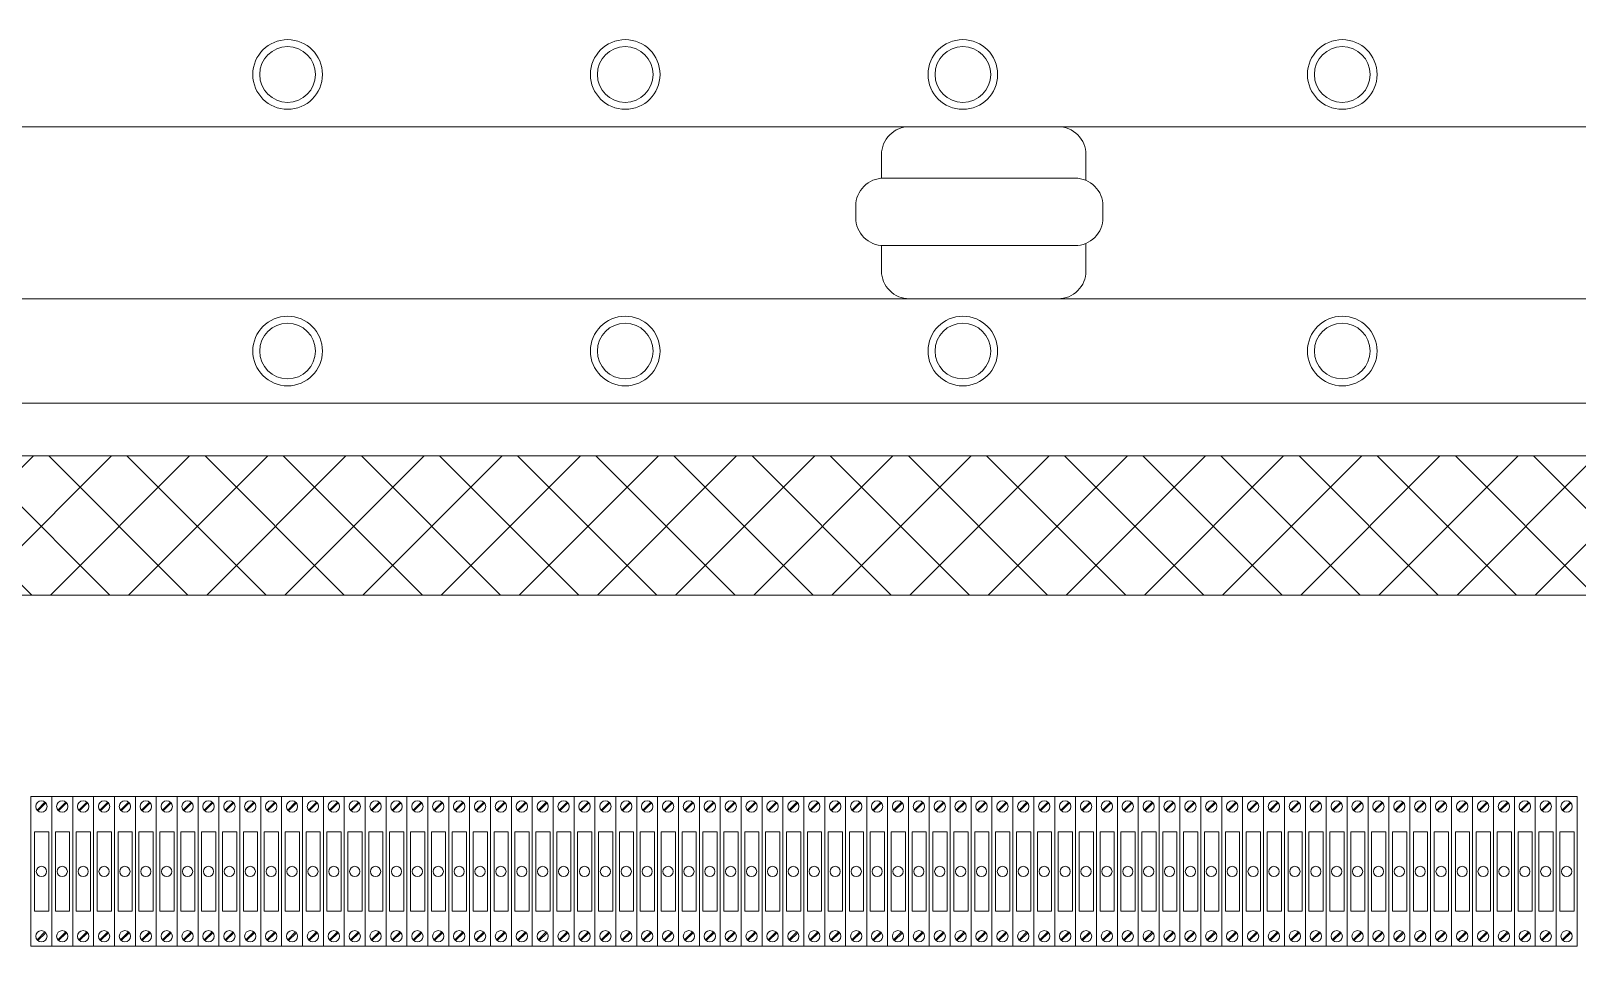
# Model space of a CAD drawing. Header units: millimetres. Extents: x 32626 to 72822, y 60047 to 123188.
# Drawn here: x 38928 to 39194.5, y 68913.6 to 69075.4 of the extents above; entities that cross this region are included whole.
import ezdxf

# ---------------------------------------------------------------- set-up
doc = ezdxf.new("R2010")
doc.units = ezdxf.units.MM
doc.header["$LTSCALE"] = 10
doc.layers.add('1轮廓实线层', color=7, linetype='Continuous', lineweight=18)

msp = doc.modelspace()

# ---------------------------------------------------------------- hatches: boundary and pattern name
at = {"layer": '1轮廓实线层'}
h = msp.add_hatch(dxfattribs=at)
h.set_pattern_fill('ANSI37', color=256, scale=3, style=0)
h.set_pattern_definition([(45, (7301.284, 2082.644), (-6.7351921, 6.7351921), []), (135, (7301.284, 2082.644), (-6.7351921, -6.7351921), [])])
h.paths.add_polyline_path([(39458.37, 68756.33), (39458.37, 69002.19), (38724.3, 69002.19), (38724.3, 68756.33)])
h.paths.add_polyline_path([(39434.37, 68780.33), (39434.37, 68867.26), (38748.3, 68867.26), (38748.3, 68780.33)], flags=16)
h.paths.add_polyline_path([(39434.37, 68891.26), (39434.37, 68978.19), (38748.3, 68978.19), (38748.3, 68891.26)], flags=16)

# ---------------------------------------------------------------- linework, layer by layer
for p, q in [((39159.99, 69029.26), (39507.45, 69029.26)), ((38694.14, 69011.26), (39488.54, 69011.26)), ((38724.3, 69002.19), (39458.37, 69002.19)), ((38748.3, 68978.19), (39434.37, 68978.19))]:
    msp.add_line(p, q, dxfattribs=at)
at = {"layer": '1轮廓实线层', "lineweight": 13}
for p, q in [((38928.01, 68943.5), (38931.61, 68943.5)), ((38928.01, 68917.7), (38928.01, 68943.5)), ((38929.06, 68941.16), (38930.43, 68942.54)), ((38929.18, 68941.04), (38930.56, 68942.42)), ((38931.61, 68943.5), (38931.61, 68917.7)), ((38931.61, 68943.5), (38935.21, 68943.5)), ((38931.61, 68917.7), (38931.61, 68943.5)), ((38932.66, 68941.16), (38934.04, 68942.54)), ((38932.78, 68941.04), (38934.16, 68942.42)), ((38935.21, 68943.5), (38935.21, 68917.7)), ((38935.21, 68943.5), (38938.81, 68943.5)), ((38935.21, 68917.7), (38935.21, 68943.5)), ((38936.26, 68941.16), (38937.64, 68942.54)), ((38936.38, 68941.04), (38937.76, 68942.42)), ((38938.81, 68943.5), (38938.81, 68917.7)), ((38938.81, 68943.5), (38942.41, 68943.5)), ((38938.81, 68917.7), (38938.81, 68943.5)), ((38939.86, 68941.16), (38941.24, 68942.54)), ((38939.98, 68941.04), (38941.36, 68942.42)), ((38942.41, 68943.5), (38942.41, 68917.7)), ((38942.41, 68943.5), (38946.01, 68943.5)), ((38942.41, 68917.7), (38942.41, 68943.5)), ((38943.46, 68941.16), (38944.84, 68942.54)), ((38943.58, 68941.04), (38944.96, 68942.42)), ((38946.01, 68943.5), (38946.01, 68917.7)), ((38946.01, 68943.5), (38949.61, 68943.5)), ((38946.01, 68917.7), (38946.01, 68943.5)), ((38947.06, 68941.16), (38948.44, 68942.54)), ((38947.18, 68941.04), (38948.56, 68942.42)), ((38949.61, 68943.5), (38949.61, 68917.7)), ((38949.61, 68943.5), (38953.21, 68943.5)), ((38949.61, 68917.7), (38949.61, 68943.5)), ((38950.66, 68941.16), (38952.04, 68942.54)), ((38950.78, 68941.04), (38952.16, 68942.42)), ((38953.21, 68943.5), (38953.21, 68917.7)), ((38953.21, 68943.5), (38956.81, 68943.5)), ((38953.21, 68917.7), (38953.21, 68943.5)), ((38954.26, 68941.16), (38955.64, 68942.54)), ((38954.38, 68941.04), (38955.76, 68942.42)), ((38956.81, 68943.5), (38956.81, 68917.7)), ((38956.81, 68943.5), (38960.41, 68943.5)), ((38956.81, 68917.7), (38956.81, 68943.5)), ((38957.86, 68941.16), (38959.24, 68942.54)), ((38957.98, 68941.04), (38959.36, 68942.42)), ((38960.41, 68943.5), (38960.41, 68917.7)), ((38960.41, 68943.5), (38964.01, 68943.5)), ((38960.41, 68917.7), (38960.41, 68943.5)), ((38961.46, 68941.16), (38962.84, 68942.54)), ((38961.58, 68941.04), (38962.96, 68942.42)), ((38964.01, 68943.5), (38964.01, 68917.7)), ((38964.01, 68943.5), (38967.61, 68943.5)), ((38964.01, 68917.7), (38964.01, 68943.5)), ((38965.06, 68941.16), (38966.44, 68942.54)), ((38965.18, 68941.04), (38966.56, 68942.42)), ((38967.61, 68943.5), (38967.61, 68917.7)), ((38967.61, 68943.5), (38971.21, 68943.5)), ((38967.61, 68917.7), (38967.61, 68943.5)), ((38968.66, 68941.16), (38970.04, 68942.54)), ((38968.79, 68941.04), (38970.16, 68942.42)), ((38971.21, 68943.5), (38971.21, 68917.7)), ((38971.21, 68943.5), (38974.81, 68943.5)), ((38971.21, 68917.7), (38971.21, 68943.5)), ((38972.27, 68941.16), (38973.64, 68942.54)), ((38972.39, 68941.04), (38973.76, 68942.42)), ((38974.81, 68943.5), (38974.81, 68917.7)), ((38974.82, 68943.5), (38978.42, 68943.5)), ((38974.82, 68917.7), (38974.82, 68943.5)), ((38975.87, 68941.16), (38977.24, 68942.54)), ((38975.99, 68941.04), (38977.37, 68942.42)), ((38978.42, 68943.5), (38978.42, 68917.7)), ((38978.42, 68943.5), (38982.02, 68943.5)), ((38978.42, 68917.7), (38978.42, 68943.5)), ((38979.47, 68941.16), (38980.85, 68942.54)), ((38979.59, 68941.04), (38980.97, 68942.42)), ((38982.02, 68943.5), (38982.02, 68917.7)), ((38982.02, 68943.5), (38985.62, 68943.5)), ((38982.02, 68917.7), (38982.02, 68943.5)), ((38983.07, 68941.16), (38984.45, 68942.54)), ((38983.19, 68941.04), (38984.57, 68942.42)), ((38985.62, 68943.5), (38985.62, 68917.7)), ((38985.62, 68943.5), (38989.22, 68943.5)), ((38985.62, 68917.7), (38985.62, 68943.5)), ((38986.67, 68941.16), (38988.05, 68942.54)), ((38986.79, 68941.04), (38988.17, 68942.42)), ((38989.22, 68943.5), (38989.22, 68917.7)), ((38989.22, 68943.5), (38992.82, 68943.5)), ((38989.22, 68917.7), (38989.22, 68943.5)), ((38990.27, 68941.16), (38991.65, 68942.54)), ((38990.39, 68941.04), (38991.77, 68942.42)), ((38992.82, 68943.5), (38992.82, 68917.7)), ((38992.82, 68943.5), (38996.42, 68943.5)), ((38992.82, 68917.7), (38992.82, 68943.5)), ((38993.87, 68941.16), (38995.25, 68942.54)), ((38993.99, 68941.04), (38995.37, 68942.42)), ((38996.42, 68943.5), (38996.42, 68917.7)), ((38996.42, 68943.5), (39000.02, 68943.5)), ((38996.42, 68917.7), (38996.42, 68943.5)), ((38997.47, 68941.16), (38998.85, 68942.54)), ((38997.59, 68941.04), (38998.97, 68942.42)), ((39000.02, 68943.5), (39000.02, 68917.7)), ((39000.02, 68943.5), (39003.62, 68943.5)), ((39000.02, 68917.7), (39000.02, 68943.5)), ((39001.07, 68941.16), (39002.45, 68942.54)), ((39001.19, 68941.04), (39002.57, 68942.42)), ((39003.62, 68943.5), (39003.62, 68917.7)), ((39003.62, 68943.5), (39007.22, 68943.5)), ((39003.62, 68917.7), (39003.62, 68943.5)), ((39004.67, 68941.16), (39006.05, 68942.54)), ((39004.79, 68941.04), (39006.17, 68942.42)), ((39007.22, 68943.5), (39007.22, 68917.7)), ((39007.22, 68943.5), (39010.82, 68943.5)), ((39007.22, 68917.7), (39007.22, 68943.5)), ((39008.27, 68941.16), (39009.65, 68942.54)), ((39008.39, 68941.04), (39009.77, 68942.42)), ((39010.82, 68943.5), (39010.82, 68917.7)), ((39010.82, 68943.5), (39014.42, 68943.5)), ((39010.82, 68917.7), (39010.82, 68943.5)), ((39011.87, 68941.16), (39013.25, 68942.54)), ((39011.99, 68941.04), (39013.37, 68942.42)), ((39014.42, 68943.5), (39014.42, 68917.7)), ((39014.42, 68943.5), (39018.02, 68943.5)), ((39014.42, 68917.7), (39014.42, 68943.5)), ((39015.47, 68941.16), (39016.85, 68942.54)), ((39015.6, 68941.04), (39016.97, 68942.42)), ((39018.02, 68943.5), (39018.02, 68917.7)), ((39018.03, 68943.5), (39021.63, 68943.5)), ((39018.03, 68917.7), (39018.03, 68943.5)), ((39019.08, 68941.16), (39020.45, 68942.54)), ((39019.2, 68941.04), (39020.58, 68942.42)), ((39021.63, 68943.5), (39021.63, 68917.7)), ((39021.63, 68943.5), (39025.23, 68943.5)), ((39021.63, 68917.7), (39021.63, 68943.5)), ((39022.68, 68941.16), (39024.06, 68942.54)), ((39022.8, 68941.04), (39024.18, 68942.42)), ((39025.23, 68943.5), (39025.23, 68917.7)), ((39025.23, 68943.5), (39028.83, 68943.5)), ((39025.23, 68917.7), (39025.23, 68943.5)), ((39026.28, 68941.16), (39027.66, 68942.54)), ((39026.4, 68941.04), (39027.78, 68942.42)), ((39028.83, 68943.5), (39028.83, 68917.7)), ((39028.83, 68943.5), (39032.43, 68943.5)), ((39028.83, 68917.7), (39028.83, 68943.5)), ((39029.88, 68941.16), (39031.26, 68942.54)), ((39030, 68941.04), (39031.38, 68942.42)), ((39032.43, 68943.5), (39032.43, 68917.7)), ((39032.43, 68943.5), (39036.03, 68943.5)), ((39032.43, 68917.7), (39032.43, 68943.5)), ((39033.48, 68941.16), (39034.86, 68942.54)), ((39033.6, 68941.04), (39034.98, 68942.42)), ((39036.03, 68943.5), (39036.03, 68917.7)), ((39036.03, 68943.5), (39039.63, 68943.5)), ((39036.03, 68917.7), (39036.03, 68943.5)), ((39037.08, 68941.16), (39038.46, 68942.54)), ((39037.2, 68941.04), (39038.58, 68942.42)), ((39039.63, 68943.5), (39039.63, 68917.7)), ((39039.63, 68943.5), (39043.23, 68943.5)), ((39039.63, 68917.7), (39039.63, 68943.5)), ((39040.68, 68941.16), (39042.06, 68942.54)), ((39040.8, 68941.04), (39042.18, 68942.42)), ((39043.23, 68943.5), (39043.23, 68917.7)), ((39043.23, 68943.5), (39046.83, 68943.5)), ((39043.23, 68917.7), (39043.23, 68943.5)), ((39044.28, 68941.16), (39045.66, 68942.54)), ((39044.4, 68941.04), (39045.78, 68942.42)), ((39046.83, 68943.5), (39046.83, 68917.7)), ((39046.83, 68943.5), (39050.43, 68943.5)), ((39046.83, 68917.7), (39046.83, 68943.5)), ((39047.88, 68941.16), (39049.26, 68942.54)), ((39048, 68941.04), (39049.38, 68942.42)), ((39050.43, 68943.5), (39050.43, 68917.7)), ((39050.43, 68943.5), (39054.03, 68943.5)), ((39050.43, 68917.7), (39050.43, 68943.5)), ((39051.48, 68941.16), (39052.86, 68942.54)), ((39051.6, 68941.04), (39052.98, 68942.42)), ((39054.03, 68943.5), (39054.03, 68917.7)), ((39054.03, 68943.5), (39057.63, 68943.5)), ((39054.03, 68917.7), (39054.03, 68943.5)), ((39055.08, 68941.16), (39056.46, 68942.54)), ((39055.2, 68941.04), (39056.58, 68942.42)), ((39057.63, 68943.5), (39057.63, 68917.7)), ((39057.63, 68943.5), (39061.23, 68943.5)), ((39057.63, 68917.7), (39057.63, 68943.5)), ((39058.68, 68941.16), (39060.06, 68942.54)), ((39058.81, 68941.04), (39060.18, 68942.42)), ((39061.23, 68943.5), (39061.23, 68917.7)), ((39061.23, 68943.5), (39064.83, 68943.5)), ((39061.23, 68917.7), (39061.23, 68943.5)), ((39062.29, 68941.16), (39063.66, 68942.54)), ((39062.41, 68941.04), (39063.79, 68942.42)), ((39064.83, 68943.5), (39064.83, 68917.7)), ((39064.84, 68943.5), (39068.44, 68943.5)), ((39064.84, 68917.7), (39064.84, 68943.5)), ((39065.89, 68941.16), (39067.26, 68942.54)), ((39066.01, 68941.04), (39067.39, 68942.42)), ((39068.44, 68943.5), (39068.44, 68917.7)), ((39068.47, 68943.5), (39072.07, 68943.5)), ((39069.52, 68941.16), (39070.9, 68942.54)), ((39069.64, 68941.04), (39071.02, 68942.42)), ((39072.07, 68943.5), (39072.07, 68917.7)), ((39072.07, 68943.5), (39075.67, 68943.5)), ((39072.07, 68917.7), (39072.07, 68943.5)), ((39073.12, 68941.16), (39074.5, 68942.54)), ((39073.24, 68941.04), (39074.62, 68942.42)), ((39075.67, 68943.5), (39075.67, 68917.7)), ((39075.67, 68943.5), (39079.27, 68943.5)), ((39075.67, 68917.7), (39075.67, 68943.5)), ((39076.72, 68941.16), (39078.1, 68942.54)), ((39076.84, 68941.04), (39078.22, 68942.42)), ((39079.27, 68943.5), (39079.27, 68917.7)), ((39079.27, 68943.5), (39082.87, 68943.5)), ((39079.27, 68917.7), (39079.27, 68943.5)), ((39080.32, 68941.16), (39081.7, 68942.54)), ((39080.44, 68941.04), (39081.82, 68942.42)), ((39082.87, 68943.5), (39082.87, 68917.7)), ((39082.87, 68943.5), (39086.47, 68943.5)), ((39082.87, 68917.7), (39082.87, 68943.5)), ((39083.92, 68941.16), (39085.3, 68942.54)), ((39084.04, 68941.04), (39085.42, 68942.42)), ((39086.47, 68943.5), (39086.47, 68917.7)), ((39086.47, 68943.5), (39090.07, 68943.5)), ((39086.47, 68917.7), (39086.47, 68943.5)), ((39087.52, 68941.16), (39088.9, 68942.54)), ((39087.64, 68941.04), (39089.02, 68942.42)), ((39090.07, 68943.5), (39090.07, 68917.7)), ((39090.07, 68943.5), (39093.67, 68943.5)), ((39090.07, 68917.7), (39090.07, 68943.5)), ((39091.12, 68941.16), (39092.5, 68942.54)), ((39091.24, 68941.04), (39092.62, 68942.42)), ((39093.67, 68943.5), (39093.67, 68917.7)), ((39093.67, 68943.5), (39097.27, 68943.5)), ((39093.67, 68917.7), (39093.67, 68943.5)), ((39094.72, 68941.16), (39096.1, 68942.54)), ((39094.85, 68941.04), (39096.22, 68942.42)), ((39097.27, 68943.5), (39097.27, 68917.7)), ((39097.27, 68943.5), (39100.87, 68943.5)), ((39097.27, 68917.7), (39097.27, 68943.5)), ((39098.33, 68941.16), (39099.7, 68942.54)), ((39098.45, 68941.04), (39099.83, 68942.42)), ((39100.87, 68943.5), (39100.87, 68917.7)), ((39100.88, 68943.5), (39104.48, 68943.5)), ((39100.88, 68917.7), (39100.88, 68943.5)), ((39101.93, 68941.16), (39103.31, 68942.54)), ((39102.05, 68941.04), (39103.43, 68942.42)), ((39104.48, 68943.5), (39104.48, 68917.7)), ((39104.48, 68943.5), (39108.08, 68943.5)), ((39104.48, 68917.7), (39104.48, 68943.5)), ((39105.53, 68941.16), (39106.91, 68942.54)), ((39105.65, 68941.04), (39107.03, 68942.42)), ((39108.08, 68943.5), (39108.08, 68917.7)), ((39108.08, 68943.5), (39111.68, 68943.5)), ((39108.08, 68917.7), (39108.08, 68943.5)), ((39109.13, 68941.16), (39110.51, 68942.54)), ((39109.25, 68941.04), (39110.63, 68942.42)), ((39111.68, 68943.5), (39111.68, 68917.7)), ((39111.68, 68943.5), (39115.28, 68943.5)), ((39111.68, 68917.7), (39111.68, 68943.5)), ((39112.73, 68941.16), (39114.11, 68942.54)), ((39112.85, 68941.04), (39114.23, 68942.42)), ((39115.28, 68943.5), (39115.28, 68917.7)), ((39115.28, 68943.5), (39118.88, 68943.5)), ((39115.28, 68917.7), (39115.28, 68943.5)), ((39116.33, 68941.16), (39117.71, 68942.54)), ((39116.45, 68941.04), (39117.83, 68942.42)), ((39118.88, 68943.5), (39118.88, 68917.7)), ((39118.88, 68943.5), (39122.48, 68943.5)), ((39118.88, 68917.7), (39118.88, 68943.5)), ((39119.93, 68941.16), (39121.31, 68942.54)), ((39120.05, 68941.04), (39121.43, 68942.42)), ((39122.48, 68943.5), (39122.48, 68917.7)), ((39122.48, 68943.5), (39126.08, 68943.5)), ((39122.48, 68917.7), (39122.48, 68943.5)), ((39123.53, 68941.16), (39124.91, 68942.54)), ((39123.65, 68941.04), (39125.03, 68942.42)), ((39126.08, 68943.5), (39126.08, 68917.7)), ((39126.08, 68943.5), (39129.68, 68943.5)), ((39126.08, 68917.7), (39126.08, 68943.5)), ((39127.13, 68941.16), (39128.51, 68942.54)), ((39127.25, 68941.04), (39128.63, 68942.42)), ((39129.68, 68943.5), (39129.68, 68917.7)), ((39129.68, 68943.5), (39133.28, 68943.5)), ((39129.68, 68917.7), (39129.68, 68943.5)), ((39130.73, 68941.16), (39132.11, 68942.54)), ((39130.85, 68941.04), (39132.23, 68942.42)), ((39133.28, 68943.5), (39133.28, 68917.7)), ((39133.28, 68943.5), (39136.88, 68943.5)), ((39133.28, 68917.7), (39133.28, 68943.5)), ((39134.33, 68941.16), (39135.71, 68942.54)), ((39134.45, 68941.04), (39135.83, 68942.42)), ((39136.88, 68943.5), (39136.88, 68917.7)), ((39136.88, 68943.5), (39140.48, 68943.5)), ((39136.88, 68917.7), (39136.88, 68943.5)), ((39137.93, 68941.16), (39139.31, 68942.54)), ((39138.05, 68941.04), (39139.43, 68942.42)), ((39140.48, 68943.5), (39140.48, 68917.7)), ((39140.48, 68943.5), (39144.08, 68943.5)), ((39140.48, 68917.7), (39140.48, 68943.5)), ((39141.53, 68941.16), (39142.91, 68942.54)), ((39141.66, 68941.04), (39143.03, 68942.42)), ((39144.08, 68943.5), (39144.08, 68917.7)), ((39144.09, 68917.7), (39144.09, 68943.5)), ((39144.09, 68943.5), (39147.69, 68943.5)), ((39144.09, 68917.7), (39144.09, 68943.5)), ((39145.14, 68941.16), (39146.52, 68942.54)), ((39145.26, 68941.04), (39146.64, 68942.42)), ((39147.69, 68943.5), (39147.69, 68917.7)), ((39147.69, 68943.5), (39151.29, 68943.5)), ((39147.69, 68917.7), (39147.69, 68943.5)), ((39148.74, 68941.16), (39150.12, 68942.54)), ((39148.86, 68941.04), (39150.24, 68942.42)), ((39151.29, 68943.5), (39151.29, 68917.7)), ((39151.29, 68943.5), (39154.89, 68943.5)), ((39151.29, 68917.7), (39151.29, 68943.5)), ((39152.34, 68941.16), (39153.72, 68942.54)), ((39152.46, 68941.04), (39153.84, 68942.42)), ((39154.89, 68943.5), (39154.89, 68917.7)), ((39154.89, 68943.5), (39158.49, 68943.5)), ((39154.89, 68917.7), (39154.89, 68943.5)), ((39155.94, 68941.16), (39157.32, 68942.54)), ((39156.06, 68941.04), (39157.44, 68942.42)), ((39158.49, 68943.5), (39158.49, 68917.7)), ((39158.49, 68943.5), (39162.09, 68943.5)), ((39158.49, 68917.7), (39158.49, 68943.5)), ((39159.54, 68941.16), (39160.92, 68942.54)), ((39159.66, 68941.04), (39161.04, 68942.42)), ((39162.09, 68943.5), (39162.09, 68917.7)), ((39162.09, 68943.5), (39165.69, 68943.5)), ((39162.09, 68917.7), (39162.09, 68943.5)), ((39163.14, 68941.16), (39164.52, 68942.54)), ((39163.26, 68941.04), (39164.64, 68942.42)), ((39165.69, 68943.5), (39165.69, 68917.7)), ((39165.69, 68943.5), (39169.29, 68943.5)), ((39165.69, 68917.7), (39165.69, 68943.5)), ((39166.74, 68941.16), (39168.12, 68942.54)), ((39166.86, 68941.04), (39168.24, 68942.42)), ((39169.29, 68943.5), (39169.29, 68917.7)), ((39169.29, 68943.5), (39172.89, 68943.5)), ((39169.29, 68917.7), (39169.29, 68943.5)), ((39170.34, 68941.16), (39171.72, 68942.54)), ((39170.46, 68941.04), (39171.84, 68942.42)), ((39172.89, 68943.5), (39172.89, 68917.7)), ((39172.92, 68943.5), (39176.52, 68943.5)), ((39173.97, 68941.16), (39175.35, 68942.54)), ((39174.1, 68941.04), (39175.47, 68942.42)), ((39176.52, 68943.5), (39176.52, 68917.7)), ((39176.53, 68943.5), (39180.13, 68943.5)), ((39176.53, 68917.7), (39176.53, 68943.5)), ((39177.58, 68941.16), (39178.95, 68942.54)), ((39177.7, 68941.04), (39179.08, 68942.42)), ((39180.13, 68943.5), (39180.13, 68917.7)), ((39180.13, 68943.5), (39183.73, 68943.5)), ((39180.13, 68917.7), (39180.13, 68943.5)), ((39181.18, 68941.16), (39182.56, 68942.54)), ((39181.3, 68941.04), (39182.68, 68942.42)), ((39183.73, 68943.5), (39183.73, 68917.7)), ((39183.73, 68943.5), (39187.33, 68943.5)), ((39183.73, 68917.7), (39183.73, 68943.5)), ((39184.78, 68941.16), (39186.16, 68942.54)), ((39184.9, 68941.04), (39186.28, 68942.42)), ((39187.33, 68943.5), (39187.33, 68917.7)), ((39187.33, 68943.5), (39190.93, 68943.5)), ((39187.33, 68917.7), (39187.33, 68943.5)), ((39188.38, 68941.16), (39189.76, 68942.54)), ((39188.5, 68941.04), (39189.88, 68942.42)), ((39190.93, 68943.5), (39190.93, 68917.7)), ((39190.93, 68943.5), (39194.53, 68943.5)), ((39190.93, 68917.7), (39190.93, 68943.5)), ((39191.98, 68941.16), (39193.36, 68942.54)), ((39192.1, 68941.04), (39193.48, 68942.42)), ((39194.53, 68943.5), (39194.53, 68917.7)), ((38929.06, 68918.79), (38930.43, 68920.17)), ((38929.18, 68918.67), (38930.56, 68920.04)), ((38932.66, 68918.79), (38934.04, 68920.17)), ((38932.78, 68918.67), (38934.16, 68920.04)), ((38936.26, 68918.79), (38937.64, 68920.17)), ((38936.38, 68918.67), (38937.76, 68920.04)), ((38939.86, 68918.79), (38941.24, 68920.17)), ((38939.98, 68918.67), (38941.36, 68920.04)), ((38943.46, 68918.79), (38944.84, 68920.17)), ((38943.58, 68918.67), (38944.96, 68920.04)), ((38947.06, 68918.79), (38948.44, 68920.17)), ((38947.18, 68918.67), (38948.56, 68920.04)), ((38950.66, 68918.79), (38952.04, 68920.17)), ((38950.78, 68918.67), (38952.16, 68920.04)), ((38954.26, 68918.79), (38955.64, 68920.17)), ((38954.38, 68918.67), (38955.76, 68920.04)), ((38957.86, 68918.79), (38959.24, 68920.17)), ((38957.98, 68918.67), (38959.36, 68920.04)), ((38961.46, 68918.79), (38962.84, 68920.17)), ((38961.58, 68918.67), (38962.96, 68920.04)), ((38965.06, 68918.79), (38966.44, 68920.17)), ((38965.18, 68918.67), (38966.56, 68920.04)), ((38968.66, 68918.79), (38970.04, 68920.17)), ((38968.79, 68918.67), (38970.16, 68920.04)), ((38972.27, 68918.79), (38973.64, 68920.17)), ((38972.39, 68918.67), (38973.76, 68920.04)), ((38975.87, 68918.79), (38977.24, 68920.17)), ((38975.99, 68918.67), (38977.37, 68920.04)), ((38979.47, 68918.79), (38980.85, 68920.17)), ((38979.59, 68918.67), (38980.97, 68920.04)), ((38983.07, 68918.79), (38984.45, 68920.17)), ((38983.19, 68918.67), (38984.57, 68920.04)), ((38986.67, 68918.79), (38988.05, 68920.17)), ((38986.79, 68918.67), (38988.17, 68920.04)), ((38990.27, 68918.79), (38991.65, 68920.17)), ((38990.39, 68918.67), (38991.77, 68920.04)), ((38993.87, 68918.79), (38995.25, 68920.17)), ((38993.99, 68918.67), (38995.37, 68920.04)), ((38997.47, 68918.79), (38998.85, 68920.17)), ((38997.59, 68918.67), (38998.97, 68920.04)), ((39001.07, 68918.79), (39002.45, 68920.17)), ((39001.19, 68918.67), (39002.57, 68920.04)), ((39004.67, 68918.79), (39006.05, 68920.17)), ((39004.79, 68918.67), (39006.17, 68920.04)), ((39008.27, 68918.79), (39009.65, 68920.17)), ((39008.39, 68918.67), (39009.77, 68920.04)), ((39011.87, 68918.79), (39013.25, 68920.17)), ((39011.99, 68918.67), (39013.37, 68920.04)), ((39015.47, 68918.79), (39016.85, 68920.17)), ((39015.6, 68918.67), (39016.97, 68920.04)), ((39019.08, 68918.79), (39020.45, 68920.17)), ((39019.2, 68918.67), (39020.58, 68920.04)), ((39022.68, 68918.79), (39024.06, 68920.17)), ((39022.8, 68918.67), (39024.18, 68920.04)), ((39026.28, 68918.79), (39027.66, 68920.17)), ((39026.4, 68918.67), (39027.78, 68920.04)), ((39029.88, 68918.79), (39031.26, 68920.17)), ((39030, 68918.67), (39031.38, 68920.04)), ((39033.48, 68918.79), (39034.86, 68920.17)), ((39033.6, 68918.67), (39034.98, 68920.04)), ((39037.08, 68918.79), (39038.46, 68920.17)), ((39037.2, 68918.67), (39038.58, 68920.04)), ((39040.68, 68918.79), (39042.06, 68920.17)), ((39040.8, 68918.67), (39042.18, 68920.04)), ((39044.28, 68918.79), (39045.66, 68920.17)), ((39044.4, 68918.67), (39045.78, 68920.04)), ((39047.88, 68918.79), (39049.26, 68920.17)), ((39048, 68918.67), (39049.38, 68920.04)), ((39051.48, 68918.79), (39052.86, 68920.17)), ((39051.6, 68918.67), (39052.98, 68920.04)), ((39055.08, 68918.79), (39056.46, 68920.17)), ((39055.2, 68918.67), (39056.58, 68920.04)), ((39058.68, 68918.79), (39060.06, 68920.17)), ((39058.81, 68918.67), (39060.18, 68920.04)), ((39062.29, 68918.79), (39063.66, 68920.17)), ((39062.41, 68918.67), (39063.79, 68920.04)), ((39065.89, 68918.79), (39067.26, 68920.17)), ((39066.01, 68918.67), (39067.39, 68920.04)), ((39069.52, 68918.79), (39070.9, 68920.17)), ((39069.64, 68918.67), (39071.02, 68920.04)), ((39073.12, 68918.79), (39074.5, 68920.17)), ((39073.24, 68918.67), (39074.62, 68920.04)), ((39076.72, 68918.79), (39078.1, 68920.17)), ((39076.84, 68918.67), (39078.22, 68920.04)), ((39080.32, 68918.79), (39081.7, 68920.17)), ((39080.44, 68918.67), (39081.82, 68920.04)), ((39083.92, 68918.79), (39085.3, 68920.17)), ((39084.04, 68918.67), (39085.42, 68920.04)), ((39087.52, 68918.79), (39088.9, 68920.17)), ((39087.64, 68918.67), (39089.02, 68920.04)), ((39091.12, 68918.79), (39092.5, 68920.17)), ((39091.24, 68918.67), (39092.62, 68920.04)), ((39094.72, 68918.79), (39096.1, 68920.17)), ((39094.85, 68918.67), (39096.22, 68920.04)), ((39098.33, 68918.79), (39099.7, 68920.17)), ((39098.45, 68918.67), (39099.83, 68920.04)), ((39101.93, 68918.79), (39103.31, 68920.17)), ((39102.05, 68918.67), (39103.43, 68920.04)), ((39105.53, 68918.79), (39106.91, 68920.17)), ((39105.65, 68918.67), (39107.03, 68920.04)), ((39109.13, 68918.79), (39110.51, 68920.17)), ((39109.25, 68918.67), (39110.63, 68920.04)), ((39112.73, 68918.79), (39114.11, 68920.17)), ((39112.85, 68918.67), (39114.23, 68920.04)), ((39116.33, 68918.79), (39117.71, 68920.17)), ((39116.45, 68918.67), (39117.83, 68920.04)), ((39119.93, 68918.79), (39121.31, 68920.17)), ((39120.05, 68918.67), (39121.43, 68920.04)), ((39123.53, 68918.79), (39124.91, 68920.17)), ((39123.65, 68918.67), (39125.03, 68920.04)), ((39127.13, 68918.79), (39128.51, 68920.17)), ((39127.25, 68918.67), (39128.63, 68920.04)), ((39130.73, 68918.79), (39132.11, 68920.17)), ((39130.85, 68918.67), (39132.23, 68920.04)), ((39134.33, 68918.79), (39135.71, 68920.17)), ((39134.45, 68918.67), (39135.83, 68920.04)), ((39137.93, 68918.79), (39139.31, 68920.17)), ((39138.05, 68918.67), (39139.43, 68920.04)), ((39141.53, 68918.79), (39142.91, 68920.17)), ((39141.66, 68918.67), (39143.03, 68920.04)), ((39145.14, 68918.79), (39146.52, 68920.17)), ((39145.26, 68918.67), (39146.64, 68920.04)), ((39148.74, 68918.79), (39150.12, 68920.17)), ((39148.86, 68918.67), (39150.24, 68920.04)), ((39152.34, 68918.79), (39153.72, 68920.17)), ((39152.46, 68918.67), (39153.84, 68920.04)), ((39155.94, 68918.79), (39157.32, 68920.17)), ((39156.06, 68918.67), (39157.44, 68920.04)), ((39159.54, 68918.79), (39160.92, 68920.17)), ((39159.66, 68918.67), (39161.04, 68920.04)), ((39163.14, 68918.79), (39164.52, 68920.17)), ((39163.26, 68918.67), (39164.64, 68920.04)), ((39166.74, 68918.79), (39168.12, 68920.17)), ((39166.86, 68918.67), (39168.24, 68920.04)), ((39170.34, 68918.79), (39171.72, 68920.17)), ((39170.46, 68918.67), (39171.84, 68920.04)), ((39173.97, 68918.79), (39175.35, 68920.17)), ((39174.1, 68918.67), (39175.47, 68920.04)), ((39177.58, 68918.79), (39178.95, 68920.17)), ((39177.7, 68918.67), (39179.08, 68920.04)), ((39181.18, 68918.79), (39182.56, 68920.17)), ((39181.3, 68918.67), (39182.68, 68920.04)), ((39184.78, 68918.79), (39186.16, 68920.17)), ((39184.9, 68918.67), (39186.28, 68920.04)), ((39188.38, 68918.79), (39189.76, 68920.17)), ((39188.5, 68918.67), (39189.88, 68920.04)), ((39191.98, 68918.79), (39193.36, 68920.17)), ((39192.1, 68918.67), (39193.48, 68920.04)), ((38931.61, 68917.7), (38928.01, 68917.7)), ((38935.21, 68917.7), (38931.61, 68917.7)), ((38938.81, 68917.7), (38935.21, 68917.7)), ((38942.41, 68917.7), (38938.81, 68917.7)), ((38946.01, 68917.7), (38942.41, 68917.7)), ((38949.61, 68917.7), (38946.01, 68917.7)), ((38953.21, 68917.7), (38949.61, 68917.7)), ((38956.81, 68917.7), (38953.21, 68917.7)), ((38960.41, 68917.7), (38956.81, 68917.7)), ((38964.01, 68917.7), (38960.41, 68917.7)), ((38967.61, 68917.7), (38964.01, 68917.7)), ((38971.21, 68917.7), (38967.61, 68917.7)), ((38974.81, 68917.7), (38971.21, 68917.7)), ((38978.42, 68917.7), (38974.82, 68917.7)), ((38982.02, 68917.7), (38978.42, 68917.7)), ((38985.62, 68917.7), (38982.02, 68917.7)), ((38989.22, 68917.7), (38985.62, 68917.7)), ((38992.82, 68917.7), (38989.22, 68917.7)), ((38996.42, 68917.7), (38992.82, 68917.7)), ((39000.02, 68917.7), (38996.42, 68917.7)), ((39003.62, 68917.7), (39000.02, 68917.7)), ((39007.22, 68917.7), (39003.62, 68917.7)), ((39010.82, 68917.7), (39007.22, 68917.7)), ((39014.42, 68917.7), (39010.82, 68917.7)), ((39018.02, 68917.7), (39014.42, 68917.7)), ((39021.63, 68917.7), (39018.03, 68917.7)), ((39025.23, 68917.7), (39021.63, 68917.7)), ((39028.83, 68917.7), (39025.23, 68917.7)), ((39032.43, 68917.7), (39028.83, 68917.7)), ((39036.03, 68917.7), (39032.43, 68917.7)), ((39039.63, 68917.7), (39036.03, 68917.7)), ((39043.23, 68917.7), (39039.63, 68917.7)), ((39046.83, 68917.7), (39043.23, 68917.7)), ((39050.43, 68917.7), (39046.83, 68917.7)), ((39054.03, 68917.7), (39050.43, 68917.7)), ((39057.63, 68917.7), (39054.03, 68917.7)), ((39061.23, 68917.7), (39057.63, 68917.7)), ((39064.83, 68917.7), (39061.23, 68917.7)), ((39068.44, 68917.7), (39064.84, 68917.7)), ((39072.07, 68917.7), (39068.47, 68917.7)), ((39075.67, 68917.7), (39072.07, 68917.7)), ((39079.27, 68917.7), (39075.67, 68917.7)), ((39082.87, 68917.7), (39079.27, 68917.7)), ((39086.47, 68917.7), (39082.87, 68917.7)), ((39090.07, 68917.7), (39086.47, 68917.7)), ((39093.67, 68917.7), (39090.07, 68917.7)), ((39097.27, 68917.7), (39093.67, 68917.7)), ((39100.87, 68917.7), (39097.27, 68917.7)), ((39104.48, 68917.7), (39100.88, 68917.7)), ((39108.08, 68917.7), (39104.48, 68917.7)), ((39111.68, 68917.7), (39108.08, 68917.7)), ((39115.28, 68917.7), (39111.68, 68917.7)), ((39118.88, 68917.7), (39115.28, 68917.7)), ((39122.48, 68917.7), (39118.88, 68917.7)), ((39126.08, 68917.7), (39122.48, 68917.7)), ((39129.68, 68917.7), (39126.08, 68917.7)), ((39133.28, 68917.7), (39129.68, 68917.7)), ((39136.88, 68917.7), (39133.28, 68917.7)), ((39140.48, 68917.7), (39136.88, 68917.7)), ((39144.08, 68917.7), (39140.48, 68917.7)), ((39147.69, 68917.7), (39144.09, 68917.7)), ((39151.29, 68917.7), (39147.69, 68917.7)), ((39154.89, 68917.7), (39151.29, 68917.7)), ((39158.49, 68917.7), (39154.89, 68917.7)), ((39162.09, 68917.7), (39158.49, 68917.7)), ((39165.69, 68917.7), (39162.09, 68917.7)), ((39169.29, 68917.7), (39165.69, 68917.7)), ((39172.89, 68917.7), (39169.29, 68917.7)), ((39176.52, 68917.7), (39172.92, 68917.7)), ((39180.13, 68917.7), (39176.53, 68917.7)), ((39183.73, 68917.7), (39180.13, 68917.7)), ((39187.33, 68917.7), (39183.73, 68917.7)), ((39190.93, 68917.7), (39187.33, 68917.7)), ((39194.53, 68917.7), (39190.93, 68917.7))]:
    msp.add_line(p, q, dxfattribs=at)
at = {"layer": '1轮廓实线层'}
for points in [[(39506.25, 69058.91), (38678.25, 69058.91, -0.414214), (38672.25, 69064.91), (38672.25, 69532.91, -0.414214), (38678.25, 69538.91)], [(39074.63, 69050.03), (39074.63, 69054.11, -0.414214), (39079.43, 69058.91), (39105.07, 69058.91, -0.414214), (39109.87, 69054.11), (39109.87, 69049.66)], [(39109.87, 69038.81), (39109.87, 69034.06, -0.414214), (39105.07, 69029.26), (39079.43, 69029.26, -0.414214), (39074.63, 69034.06), (39074.63, 69038.44)], [(38677.05, 68729.26, -0.414214), (38672.25, 68734.06), (38672.25, 69024.46, -0.414214), (38677.05, 69029.26), (39159.99, 69029.26)]]:
    msp.add_lwpolyline(points, format="xyb", dxfattribs=at)
msp.add_lwpolyline([(39070.19, 69045.24, -0.414214), (39074.99, 69050.04), (39108, 69050.04, -0.414214), (39112.8, 69045.24), (39112.8, 69043.23, -0.414214), (39108, 69038.43), (39074.99, 69038.43, -0.414214), (39070.19, 69043.23)], format="xyb", close=True, dxfattribs=at)
at = {"layer": '1轮廓实线层', "lineweight": 13}
for points in [[(38928.63, 68937.4), (38931.07, 68937.4), (38931.07, 68923.75), (38928.63, 68923.75)], [(38932.23, 68937.4), (38934.68, 68937.4), (38934.68, 68923.75), (38932.23, 68923.75)], [(38935.83, 68937.4), (38938.28, 68937.4), (38938.28, 68923.75), (38935.83, 68923.75)], [(38939.43, 68937.4), (38941.88, 68937.4), (38941.88, 68923.75), (38939.43, 68923.75)], [(38943.03, 68937.4), (38945.48, 68937.4), (38945.48, 68923.75), (38943.03, 68923.75)], [(38946.63, 68937.4), (38949.08, 68937.4), (38949.08, 68923.75), (38946.63, 68923.75)], [(38950.23, 68937.4), (38952.68, 68937.4), (38952.68, 68923.75), (38950.23, 68923.75)], [(38953.83, 68937.4), (38956.28, 68937.4), (38956.28, 68923.75), (38953.83, 68923.75)], [(38957.43, 68937.4), (38959.88, 68937.4), (38959.88, 68923.75), (38957.43, 68923.75)], [(38961.03, 68937.4), (38963.48, 68937.4), (38963.48, 68923.75), (38961.03, 68923.75)], [(38964.63, 68937.4), (38967.08, 68937.4), (38967.08, 68923.75), (38964.63, 68923.75)], [(38968.23, 68937.4), (38970.68, 68937.4), (38970.68, 68923.75), (38968.23, 68923.75)], [(38971.84, 68937.4), (38974.28, 68937.4), (38974.28, 68923.75), (38971.84, 68923.75)], [(38975.44, 68937.4), (38977.88, 68937.4), (38977.88, 68923.75), (38975.44, 68923.75)], [(38979.04, 68937.4), (38981.49, 68937.4), (38981.49, 68923.75), (38979.04, 68923.75)], [(38982.64, 68937.4), (38985.09, 68937.4), (38985.09, 68923.75), (38982.64, 68923.75)], [(38986.24, 68937.4), (38988.69, 68937.4), (38988.69, 68923.75), (38986.24, 68923.75)], [(38989.84, 68937.4), (38992.29, 68937.4), (38992.29, 68923.75), (38989.84, 68923.75)], [(38993.44, 68937.4), (38995.89, 68937.4), (38995.89, 68923.75), (38993.44, 68923.75)], [(38997.04, 68937.4), (38999.49, 68937.4), (38999.49, 68923.75), (38997.04, 68923.75)], [(39000.64, 68937.4), (39003.09, 68937.4), (39003.09, 68923.75), (39000.64, 68923.75)], [(39004.24, 68937.4), (39006.69, 68937.4), (39006.69, 68923.75), (39004.24, 68923.75)], [(39007.84, 68937.4), (39010.29, 68937.4), (39010.29, 68923.75), (39007.84, 68923.75)], [(39011.44, 68937.4), (39013.89, 68937.4), (39013.89, 68923.75), (39011.44, 68923.75)], [(39015.05, 68937.4), (39017.49, 68937.4), (39017.49, 68923.75), (39015.05, 68923.75)], [(39018.65, 68937.4), (39021.09, 68937.4), (39021.09, 68923.75), (39018.65, 68923.75)], [(39022.25, 68937.4), (39024.7, 68937.4), (39024.7, 68923.75), (39022.25, 68923.75)], [(39025.85, 68937.4), (39028.3, 68937.4), (39028.3, 68923.75), (39025.85, 68923.75)], [(39029.45, 68937.4), (39031.9, 68937.4), (39031.9, 68923.75), (39029.45, 68923.75)], [(39033.05, 68937.4), (39035.5, 68937.4), (39035.5, 68923.75), (39033.05, 68923.75)], [(39036.65, 68937.4), (39039.1, 68937.4), (39039.1, 68923.75), (39036.65, 68923.75)], [(39040.25, 68937.4), (39042.7, 68937.4), (39042.7, 68923.75), (39040.25, 68923.75)], [(39043.85, 68937.4), (39046.3, 68937.4), (39046.3, 68923.75), (39043.85, 68923.75)], [(39047.45, 68937.4), (39049.9, 68937.4), (39049.9, 68923.75), (39047.45, 68923.75)], [(39051.05, 68937.4), (39053.5, 68937.4), (39053.5, 68923.75), (39051.05, 68923.75)], [(39054.65, 68937.4), (39057.1, 68937.4), (39057.1, 68923.75), (39054.65, 68923.75)], [(39058.25, 68937.4), (39060.7, 68937.4), (39060.7, 68923.75), (39058.25, 68923.75)], [(39061.86, 68937.4), (39064.3, 68937.4), (39064.3, 68923.75), (39061.86, 68923.75)], [(39065.46, 68937.4), (39067.9, 68937.4), (39067.9, 68923.75), (39065.46, 68923.75)], [(39069.09, 68937.4), (39071.54, 68937.4), (39071.54, 68923.75), (39069.09, 68923.75)], [(39072.69, 68937.4), (39075.14, 68937.4), (39075.14, 68923.75), (39072.69, 68923.75)], [(39076.29, 68937.4), (39078.74, 68937.4), (39078.74, 68923.75), (39076.29, 68923.75)], [(39079.89, 68937.4), (39082.34, 68937.4), (39082.34, 68923.75), (39079.89, 68923.75)], [(39083.49, 68937.4), (39085.94, 68937.4), (39085.94, 68923.75), (39083.49, 68923.75)], [(39087.09, 68937.4), (39089.54, 68937.4), (39089.54, 68923.75), (39087.09, 68923.75)], [(39090.69, 68937.4), (39093.14, 68937.4), (39093.14, 68923.75), (39090.69, 68923.75)], [(39094.3, 68937.4), (39096.74, 68937.4), (39096.74, 68923.75), (39094.3, 68923.75)], [(39097.9, 68937.4), (39100.34, 68937.4), (39100.34, 68923.75), (39097.9, 68923.75)], [(39101.5, 68937.4), (39103.94, 68937.4), (39103.94, 68923.75), (39101.5, 68923.75)], [(39105.1, 68937.4), (39107.55, 68937.4), (39107.55, 68923.75), (39105.1, 68923.75)], [(39108.7, 68937.4), (39111.15, 68937.4), (39111.15, 68923.75), (39108.7, 68923.75)], [(39112.3, 68937.4), (39114.75, 68937.4), (39114.75, 68923.75), (39112.3, 68923.75)], [(39115.9, 68937.4), (39118.35, 68937.4), (39118.35, 68923.75), (39115.9, 68923.75)], [(39119.5, 68937.4), (39121.95, 68937.4), (39121.95, 68923.75), (39119.5, 68923.75)], [(39123.1, 68937.4), (39125.55, 68937.4), (39125.55, 68923.75), (39123.1, 68923.75)], [(39126.7, 68937.4), (39129.15, 68937.4), (39129.15, 68923.75), (39126.7, 68923.75)], [(39130.3, 68937.4), (39132.75, 68937.4), (39132.75, 68923.75), (39130.3, 68923.75)], [(39133.9, 68937.4), (39136.35, 68937.4), (39136.35, 68923.75), (39133.9, 68923.75)], [(39137.5, 68937.4), (39139.95, 68937.4), (39139.95, 68923.75), (39137.5, 68923.75)], [(39141.11, 68937.4), (39143.55, 68937.4), (39143.55, 68923.75), (39141.11, 68923.75)], [(39144.71, 68937.4), (39147.16, 68937.4), (39147.16, 68923.75), (39144.71, 68923.75)], [(39148.31, 68937.4), (39150.76, 68937.4), (39150.76, 68923.75), (39148.31, 68923.75)], [(39151.91, 68937.4), (39154.36, 68937.4), (39154.36, 68923.75), (39151.91, 68923.75)], [(39155.51, 68937.4), (39157.96, 68937.4), (39157.96, 68923.75), (39155.51, 68923.75)], [(39159.11, 68937.4), (39161.56, 68937.4), (39161.56, 68923.75), (39159.11, 68923.75)], [(39162.71, 68937.4), (39165.16, 68937.4), (39165.16, 68923.75), (39162.71, 68923.75)], [(39166.31, 68937.4), (39168.76, 68937.4), (39168.76, 68923.75), (39166.31, 68923.75)], [(39169.91, 68937.4), (39172.36, 68937.4), (39172.36, 68923.75), (39169.91, 68923.75)], [(39173.55, 68937.4), (39175.99, 68937.4), (39175.99, 68923.75), (39173.55, 68923.75)], [(39177.15, 68937.4), (39179.59, 68937.4), (39179.59, 68923.75), (39177.15, 68923.75)], [(39180.75, 68937.4), (39183.2, 68937.4), (39183.2, 68923.75), (39180.75, 68923.75)], [(39184.35, 68937.4), (39186.8, 68937.4), (39186.8, 68923.75), (39184.35, 68923.75)], [(39187.95, 68937.4), (39190.4, 68937.4), (39190.4, 68923.75), (39187.95, 68923.75)], [(39191.55, 68937.4), (39194, 68937.4), (39194, 68923.75), (39191.55, 68923.75)]]:
    msp.add_lwpolyline(points, close=True, dxfattribs=at)
at = {"layer": '1轮廓实线层'}
for centre, radius in [((38972.25, 69067.91), 6), ((38972.25, 69067.91), 4.8), ((39030.45, 69067.91), 6), ((39030.45, 69067.91), 4.8), ((39088.65, 69067.91), 6), ((39088.65, 69067.91), 4.8), ((39154.05, 69067.91), 6), ((39154.05, 69067.91), 4.8), ((38972.25, 69020.26), 6), ((38972.25, 69020.26), 4.8), ((39030.45, 69020.26), 6), ((39030.45, 69020.26), 4.8), ((39088.65, 69020.26), 6), ((39088.65, 69020.26), 4.8), ((39154.05, 69020.26), 6), ((39154.05, 69020.26), 4.8)]:
    msp.add_circle(centre, radius, dxfattribs=at)
at = {"layer": '1轮廓实线层', "lineweight": 13}
for centre, radius in [((38929.81, 68941.79), 0.975), ((38933.41, 68941.79), 0.975), ((38937.01, 68941.79), 0.975), ((38940.61, 68941.79), 0.975), ((38944.21, 68941.79), 0.975), ((38947.81, 68941.79), 0.975), ((38951.41, 68941.79), 0.975), ((38955.01, 68941.79), 0.975), ((38958.61, 68941.79), 0.975), ((38962.21, 68941.79), 0.975), ((38965.81, 68941.79), 0.975), ((38969.41, 68941.79), 0.975), ((38973.01, 68941.79), 0.975), ((38976.62, 68941.79), 0.975), ((38980.22, 68941.79), 0.975), ((38983.82, 68941.79), 0.975), ((38987.42, 68941.79), 0.975), ((38991.02, 68941.79), 0.975), ((38994.62, 68941.79), 0.975), ((38998.22, 68941.79), 0.975), ((39001.82, 68941.79), 0.975), ((39005.42, 68941.79), 0.975), ((39009.02, 68941.79), 0.975), ((39012.62, 68941.79), 0.975), ((39016.22, 68941.79), 0.975), ((39019.83, 68941.79), 0.975), ((39023.43, 68941.79), 0.975), ((39027.03, 68941.79), 0.975), ((39030.63, 68941.79), 0.975), ((39034.23, 68941.79), 0.975), ((39037.83, 68941.79), 0.975), ((39041.43, 68941.79), 0.975), ((39045.03, 68941.79), 0.975), ((39048.63, 68941.79), 0.975), ((39052.23, 68941.79), 0.975), ((39055.83, 68941.79), 0.975), ((39059.43, 68941.79), 0.975), ((39063.03, 68941.79), 0.975), ((39066.64, 68941.79), 0.975), ((39070.27, 68941.79), 0.975), ((39073.87, 68941.79), 0.975), ((39077.47, 68941.79), 0.975), ((39081.07, 68941.79), 0.975), ((39084.67, 68941.79), 0.975), ((39088.27, 68941.79), 0.975), ((39091.87, 68941.79), 0.975), ((39095.47, 68941.79), 0.975), ((39099.07, 68941.79), 0.975), ((39102.68, 68941.79), 0.975), ((39106.28, 68941.79), 0.975), ((39109.88, 68941.79), 0.975), ((39113.48, 68941.79), 0.975), ((39117.08, 68941.79), 0.975), ((39120.68, 68941.79), 0.975), ((39124.28, 68941.79), 0.975), ((39127.88, 68941.79), 0.975), ((39131.48, 68941.79), 0.975), ((39135.08, 68941.79), 0.975), ((39138.68, 68941.79), 0.975), ((39142.28, 68941.79), 0.975), ((39145.89, 68941.79), 0.975), ((39149.49, 68941.79), 0.975), ((39153.09, 68941.79), 0.975), ((39156.69, 68941.79), 0.975), ((39160.29, 68941.79), 0.975), ((39163.89, 68941.79), 0.975), ((39167.49, 68941.79), 0.975), ((39171.09, 68941.79), 0.975), ((39174.72, 68941.79), 0.975), ((39178.33, 68941.79), 0.975), ((39181.93, 68941.79), 0.975), ((39185.53, 68941.79), 0.975), ((39189.13, 68941.79), 0.975), ((39192.73, 68941.79), 0.975), ((38929.81, 68930.6), 0.881), ((38933.41, 68930.6), 0.881), ((38937.01, 68930.6), 0.881), ((38940.61, 68930.6), 0.881), ((38944.21, 68930.6), 0.881), ((38947.81, 68930.6), 0.881), ((38951.41, 68930.6), 0.881), ((38955.01, 68930.6), 0.881), ((38958.61, 68930.6), 0.881), ((38962.21, 68930.6), 0.881), ((38965.81, 68930.6), 0.881), ((38969.41, 68930.6), 0.881), ((38973.01, 68930.6), 0.881), ((38976.62, 68930.6), 0.881), ((38980.22, 68930.6), 0.881), ((38983.82, 68930.6), 0.881), ((38987.42, 68930.6), 0.881), ((38991.02, 68930.6), 0.881), ((38994.62, 68930.6), 0.881), ((38998.22, 68930.6), 0.881), ((39001.82, 68930.6), 0.881), ((39005.42, 68930.6), 0.881), ((39009.02, 68930.6), 0.881), ((39012.62, 68930.6), 0.881), ((39016.22, 68930.6), 0.881), ((39019.83, 68930.6), 0.881), ((39023.43, 68930.6), 0.881), ((39027.03, 68930.6), 0.881), ((39030.63, 68930.6), 0.881), ((39034.23, 68930.6), 0.881), ((39037.83, 68930.6), 0.881), ((39041.43, 68930.6), 0.881), ((39045.03, 68930.6), 0.881), ((39048.63, 68930.6), 0.881), ((39052.23, 68930.6), 0.881), ((39055.83, 68930.6), 0.881), ((39059.43, 68930.6), 0.881), ((39063.03, 68930.6), 0.881), ((39066.64, 68930.6), 0.881), ((39070.27, 68930.6), 0.881), ((39073.87, 68930.6), 0.881), ((39077.47, 68930.6), 0.881), ((39081.07, 68930.6), 0.881), ((39084.67, 68930.6), 0.881), ((39088.27, 68930.6), 0.881), ((39091.87, 68930.6), 0.881), ((39095.47, 68930.6), 0.881), ((39099.07, 68930.6), 0.881), ((39102.68, 68930.6), 0.881), ((39106.28, 68930.6), 0.881), ((39109.88, 68930.6), 0.881), ((39113.48, 68930.6), 0.881), ((39117.08, 68930.6), 0.881), ((39120.68, 68930.6), 0.881), ((39124.28, 68930.6), 0.881), ((39127.88, 68930.6), 0.881), ((39131.48, 68930.6), 0.881), ((39135.08, 68930.6), 0.881), ((39138.68, 68930.6), 0.881), ((39142.28, 68930.6), 0.881), ((39145.89, 68930.6), 0.881), ((39149.49, 68930.6), 0.881), ((39153.09, 68930.6), 0.881), ((39156.69, 68930.6), 0.881), ((39160.29, 68930.6), 0.881), ((39163.89, 68930.6), 0.881), ((39167.49, 68930.6), 0.881), ((39171.09, 68930.6), 0.881), ((39174.72, 68930.6), 0.881), ((39178.33, 68930.6), 0.881), ((39181.93, 68930.6), 0.881), ((39185.53, 68930.6), 0.881), ((39189.13, 68930.6), 0.881), ((39192.73, 68930.6), 0.881), ((38929.81, 68919.42), 0.975), ((38933.41, 68919.42), 0.975), ((38937.01, 68919.42), 0.975), ((38940.61, 68919.42), 0.975), ((38944.21, 68919.42), 0.975), ((38947.81, 68919.42), 0.975), ((38951.41, 68919.42), 0.975), ((38955.01, 68919.42), 0.975), ((38958.61, 68919.42), 0.975), ((38962.21, 68919.42), 0.975), ((38965.81, 68919.42), 0.975), ((38969.41, 68919.42), 0.975), ((38973.01, 68919.42), 0.975), ((38976.62, 68919.42), 0.975), ((38980.22, 68919.42), 0.975), ((38983.82, 68919.42), 0.975), ((38987.42, 68919.42), 0.975), ((38991.02, 68919.42), 0.975), ((38994.62, 68919.42), 0.975), ((38998.22, 68919.42), 0.975), ((39001.82, 68919.42), 0.975), ((39005.42, 68919.42), 0.975), ((39009.02, 68919.42), 0.975), ((39012.62, 68919.42), 0.975), ((39016.22, 68919.42), 0.975), ((39019.83, 68919.42), 0.975), ((39023.43, 68919.42), 0.975), ((39027.03, 68919.42), 0.975), ((39030.63, 68919.42), 0.975), ((39034.23, 68919.42), 0.975), ((39037.83, 68919.42), 0.975), ((39041.43, 68919.42), 0.975), ((39045.03, 68919.42), 0.975), ((39048.63, 68919.42), 0.975), ((39052.23, 68919.42), 0.975), ((39055.83, 68919.42), 0.975), ((39059.43, 68919.42), 0.975), ((39063.03, 68919.42), 0.975), ((39066.64, 68919.42), 0.975), ((39070.27, 68919.42), 0.975), ((39073.87, 68919.42), 0.975), ((39077.47, 68919.42), 0.975), ((39081.07, 68919.42), 0.975), ((39084.67, 68919.42), 0.975), ((39088.27, 68919.42), 0.975), ((39091.87, 68919.42), 0.975), ((39095.47, 68919.42), 0.975), ((39099.07, 68919.42), 0.975), ((39102.68, 68919.42), 0.975), ((39106.28, 68919.42), 0.975), ((39109.88, 68919.42), 0.975), ((39113.48, 68919.42), 0.975), ((39117.08, 68919.42), 0.975), ((39120.68, 68919.42), 0.975), ((39124.28, 68919.42), 0.975), ((39127.88, 68919.42), 0.975), ((39131.48, 68919.42), 0.975), ((39135.08, 68919.42), 0.975), ((39138.68, 68919.42), 0.975), ((39142.28, 68919.42), 0.975), ((39145.89, 68919.42), 0.975), ((39149.49, 68919.42), 0.975), ((39153.09, 68919.42), 0.975), ((39156.69, 68919.42), 0.975), ((39160.29, 68919.42), 0.975), ((39163.89, 68919.42), 0.975), ((39167.49, 68919.42), 0.975), ((39171.09, 68919.42), 0.975), ((39174.72, 68919.42), 0.975), ((39178.33, 68919.42), 0.975), ((39181.93, 68919.42), 0.975), ((39185.53, 68919.42), 0.975), ((39189.13, 68919.42), 0.975), ((39192.73, 68919.42), 0.975)]:
    msp.add_circle(centre, radius, dxfattribs=at)

doc.saveas('drawing.dxf')
